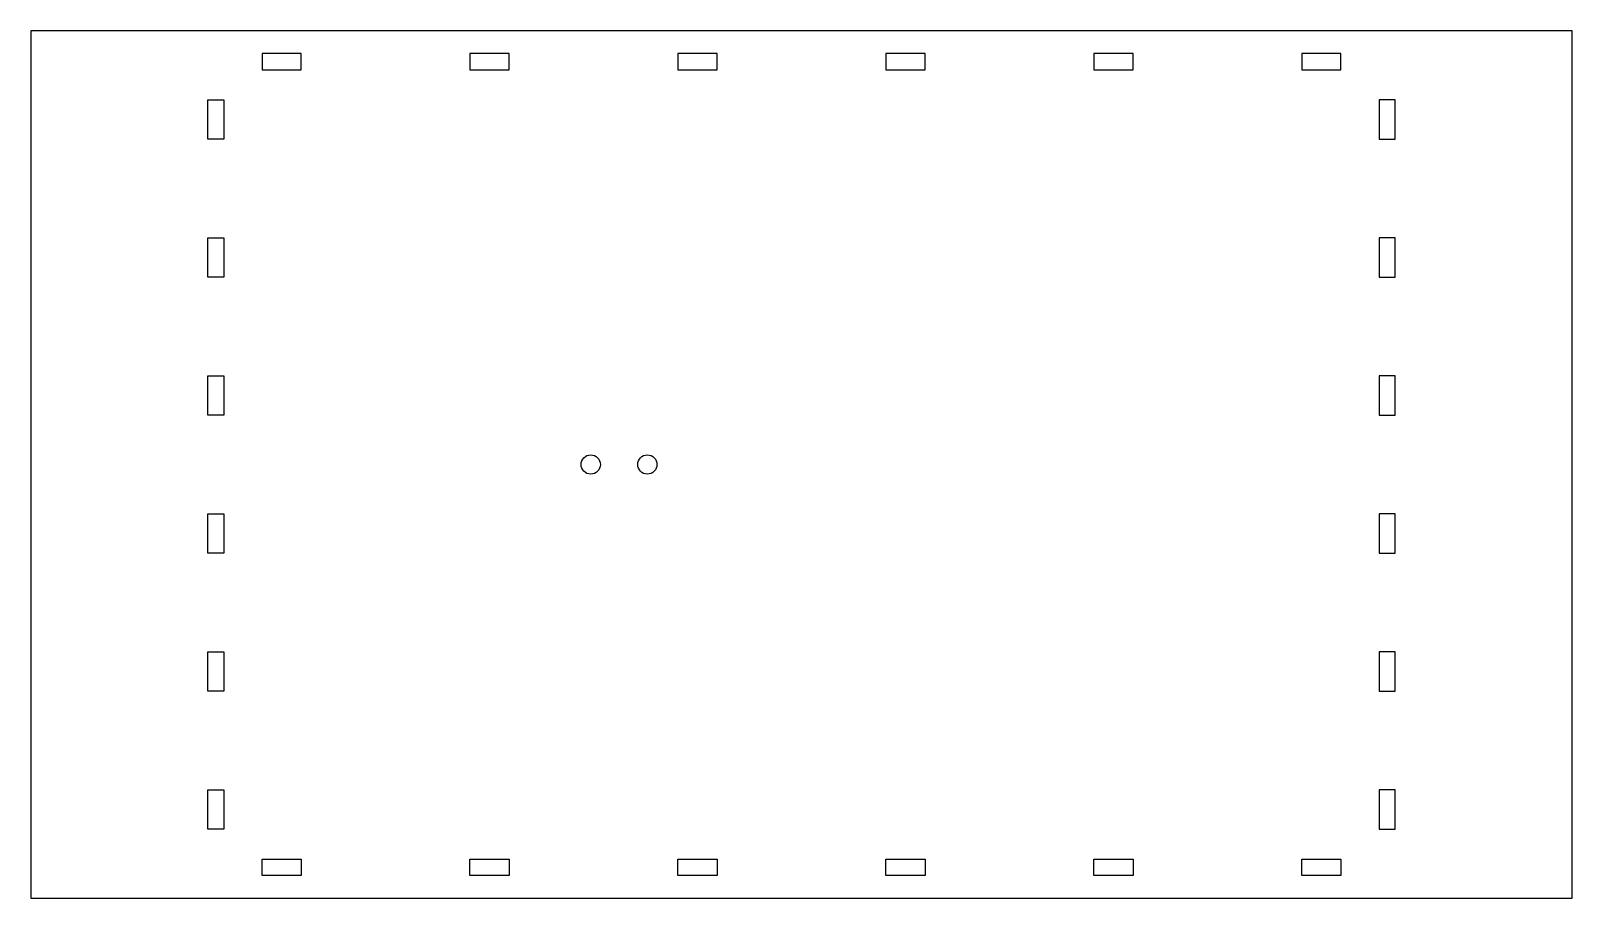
# Model space of a CAD drawing. Header units: millimetres. Extents: x 0 to 400, y 0 to 225.
import ezdxf

# ---------------------------------------------------------------- set-up
doc = ezdxf.new("R2010")
doc.units = ezdxf.units.MM

msp = doc.modelspace()

# ---------------------------------------------------------------- linework, layer by layer
at = {"color": 7, "linetype": 'Continuous', "lineweight": 25}
for p, q in [((0, 225), (0, 0)), ((400, 225), (0, 225)), ((400, 0), (400, 225)), ((60, 219.1), (60, 214.9)), ((70.2, 219.1), (60, 219.1)), ((70.2, 214.9), (70.2, 219.1)), ((113.96, 219.1), (113.96, 214.9)), ((124.16, 219.1), (113.96, 219.1)), ((124.16, 214.9), (124.16, 219.1)), ((167.92, 219.1), (167.92, 214.9)), ((178.12, 219.1), (167.92, 219.1)), ((178.12, 214.9), (178.12, 219.1)), ((221.88, 219.1), (221.88, 214.9)), ((232.08, 219.1), (221.88, 219.1)), ((232.08, 214.9), (232.08, 219.1)), ((275.84, 219.1), (275.84, 214.9)), ((286.04, 219.1), (275.84, 219.1)), ((286.04, 214.9), (286.04, 219.1)), ((329.8, 219.1), (329.8, 214.9)), ((340, 219.1), (329.8, 219.1)), ((340, 214.9), (340, 219.1)), ((60, 214.9), (70.2, 214.9)), ((113.96, 214.9), (124.16, 214.9)), ((167.92, 214.9), (178.12, 214.9)), ((221.88, 214.9), (232.08, 214.9)), ((275.84, 214.9), (286.04, 214.9)), ((329.8, 214.9), (340, 214.9)), ((45.9, 196.9), (45.9, 207.1)), ((45.9, 207.1), (50.1, 207.1)), ((50.1, 207.1), (50.1, 196.9)), ((349.9, 207.1), (349.9, 196.9)), ((354.1, 207.1), (349.9, 207.1)), ((354.1, 196.9), (354.1, 207.1)), ((50.1, 196.9), (45.9, 196.9)), ((349.9, 196.9), (354.1, 196.9)), ((45.9, 161.1), (45.9, 171.3)), ((45.9, 171.3), (50.1, 171.3)), ((50.1, 171.3), (50.1, 161.1)), ((349.9, 171.3), (349.9, 161.1)), ((354.1, 171.3), (349.9, 171.3)), ((354.1, 161.1), (354.1, 171.3)), ((50.1, 161.1), (45.9, 161.1)), ((349.9, 161.1), (354.1, 161.1)), ((45.9, 125.3), (45.9, 135.5)), ((45.9, 135.5), (50.1, 135.5)), ((50.1, 135.5), (50.1, 125.3)), ((349.9, 135.5), (349.9, 125.3)), ((354.1, 135.5), (349.9, 135.5)), ((354.1, 125.3), (354.1, 135.5)), ((50.1, 125.3), (45.9, 125.3)), ((349.9, 125.3), (354.1, 125.3)), ((45.9, 89.5), (45.9, 99.7)), ((45.9, 99.7), (50.1, 99.7)), ((50.1, 99.7), (50.1, 89.5)), ((349.9, 99.7), (349.9, 89.5)), ((354.1, 99.7), (349.9, 99.7)), ((354.1, 89.5), (354.1, 99.7)), ((50.1, 89.5), (45.9, 89.5)), ((349.9, 89.5), (354.1, 89.5)), ((45.9, 53.7), (45.9, 63.9)), ((45.9, 63.9), (50.1, 63.9)), ((50.1, 63.9), (50.1, 53.7)), ((349.9, 63.9), (349.9, 53.7)), ((354.1, 63.9), (349.9, 63.9)), ((354.1, 53.7), (354.1, 63.9)), ((50.1, 53.7), (45.9, 53.7)), ((349.9, 53.7), (354.1, 53.7)), ((45.9, 17.9), (45.9, 28.1)), ((45.9, 28.1), (50.1, 28.1)), ((50.1, 28.1), (50.1, 17.9)), ((349.9, 28.1), (349.9, 17.9)), ((354.1, 28.1), (349.9, 28.1)), ((354.1, 17.9), (354.1, 28.1)), ((50.1, 17.9), (45.9, 17.9)), ((349.9, 17.9), (354.1, 17.9)), ((60, 10.1), (70.2, 10.1)), ((60, 5.9), (60, 10.1)), ((70.2, 10.1), (70.2, 5.9)), ((113.96, 10.1), (124.16, 10.1)), ((113.96, 5.9), (113.96, 10.1)), ((124.16, 10.1), (124.16, 5.9)), ((167.92, 10.1), (178.12, 10.1)), ((167.92, 5.9), (167.92, 10.1)), ((178.12, 10.1), (178.12, 5.9)), ((221.88, 10.1), (232.08, 10.1)), ((221.88, 5.9), (221.88, 10.1)), ((232.08, 10.1), (232.08, 5.9)), ((275.84, 10.1), (286.04, 10.1)), ((275.84, 5.9), (275.84, 10.1)), ((286.04, 10.1), (286.04, 5.9)), ((329.8, 10.1), (340, 10.1)), ((329.8, 5.9), (329.8, 10.1)), ((340, 10.1), (340, 5.9)), ((70.2, 5.9), (60, 5.9)), ((124.16, 5.9), (113.96, 5.9)), ((178.12, 5.9), (167.92, 5.9)), ((232.08, 5.9), (221.88, 5.9)), ((286.04, 5.9), (275.84, 5.9)), ((340, 5.9), (329.8, 5.9)), ((0, 0), (400, 0))]:
    msp.add_line(p, q, dxfattribs=at)
for centre in [(145.3, 112.5), (160, 112.5)]:
    msp.add_circle(centre, 2.5, dxfattribs=at)

doc.saveas('drawing.dxf')
